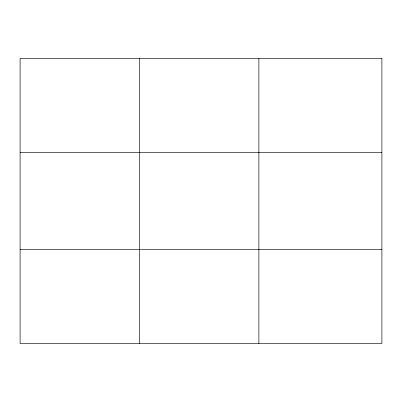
<?xml version="1.0" encoding="UTF-8"?>
<svg xmlns="http://www.w3.org/2000/svg" width="402" height="402" viewBox="0 0 402 402"><rect width="100%" height="100%" fill="white"/><g stroke="black" fill="none" stroke-linecap="round" stroke-linejoin="round"><path stroke-width="0.6" d="M139.494 343.529L139.494 58.471M258.888 343.529L258.888 58.471M20.1 152.539L381.9 152.539M20.1 249.461L381.9 249.461M381.9 58.471L381.9 343.529L20.1 343.529L20.1 58.471L381.9 58.471"/></g></svg>
